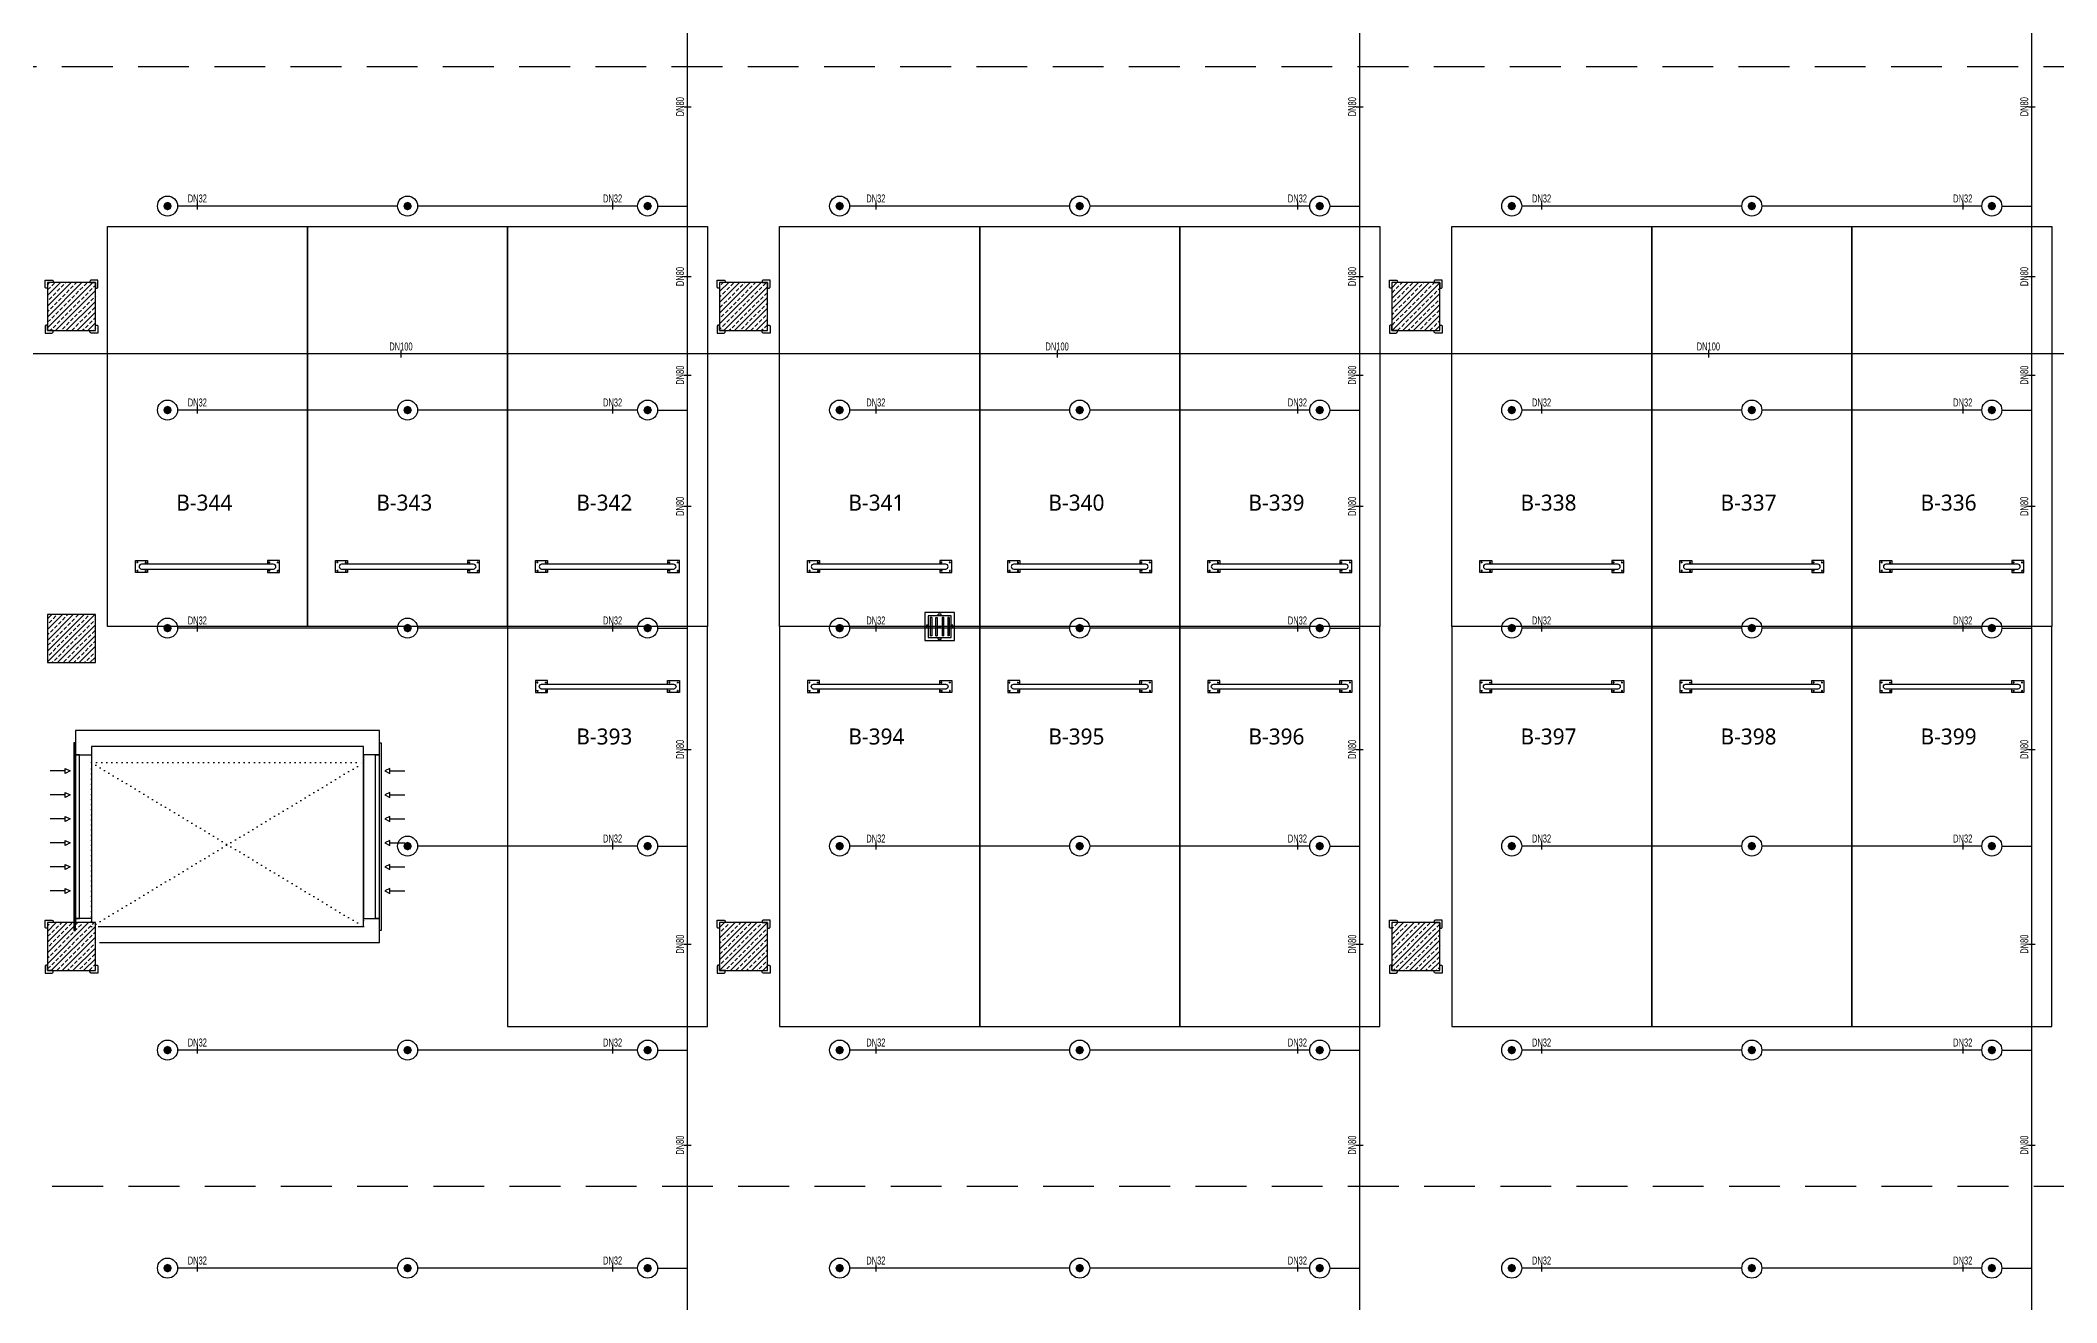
# Model space of a CAD drawing. Header units: millimetres. Extents: x -379292 to 1221486, y 92049 to 447512.
# Drawn here: x 368838 to 394038, y 188169 to 203947 of the extents above; entities that cross this region are included whole.
import ezdxf
from ezdxf.enums import TextEntityAlignment as Align

# ---------------------------------------------------------------- set-up
doc = ezdxf.new("R2010")
doc.units = ezdxf.units.MM
doc.linetypes.add('DOT', pattern=[6.35, 0, -6.35])
doc.linetypes.add('HIDDEN', pattern=[9.525, 6.35, -3.175])
for name, color, linetype in [('-M-YNGN-BORUID', 7, 'Continuous'), ('-M-YNGN-BORUUZUN', 7, 'Continuous'), ('-M-YNGN-BORUYUK', 7, 'Continuous'), ('-M-YNGN-SPR-YUK', 7, 'Continuous'), ('-M-YNGN-ZON4-CAP-', 7, 'Continuous'), ('-M-YNGN-ZON4-SPR-', 7, 'Continuous'), ('04_RAIN INLET', 51, 'Continuous'), ('05_HATCH CONCRETE', 141, 'Continuous'), ('05_HOLE MC', 150, 'Continuous'), ('05_LOUVER', 2, 'Continuous'), ('05_SYMBOL', 2, 'Continuous'), ('05_WALL', 3, 'Continuous'), ('202-A-Y-MahalAd', 141, 'Continuous')]:
    doc.layers.add(name, color=color, linetype=linetype)
doc.layers.add('-M-YNGN-SPR-CAPCIZGI', color=188, linetype='Continuous', plot=False)
doc.layers.add('-M-YNGN-ZON4', color=3, linetype='SP', lineweight=30)
doc.layers.add('A-MENF-POZ', color=137, linetype='Continuous', lineweight=0)
doc.styles.add('CIZGI', font='tahoma.ttf', dxfattribs={"width": 0.8, "oblique": 20})
doc.styles.add('HCAD', font='HCAD.SHX', dxfattribs={"width": 0.8, "height": 0.2})
doc.styles.add('IKT-MD', font='romans.shx', dxfattribs={"width": 0.5, "height": 20})
doc.styles.add('PIPESIZE', font='hcad.shx', dxfattribs={"width": 0.8})
doc.styles.add('SPR-NOT', font='romans.shx')
doc.styles.get("Standard").update_dxf_attribs({"font": 'segoeuil.ttf'})
doc.linetypes.add('SP', pattern='A,2,-0.1,["SP",CIZGI,S=0.14,R=0.2,X=0,Y=-0.07],-0.255', length=2.355)
pattern_1 = [(225, (905000, -3e-07), (67.351921, -67.351921), []), (225, (904932.65, -3e-07), (67.351921, -67.351921), [47.625, -23.8125])]

# ---------------------------------------------------------------- blocks, each defined once
blk = doc.blocks.new('202_Vida')
at = {"color": 0, "linetype": 'ByBlock', "ltscale": 0.2}
for points in [[(1, 0), (-1, 0)], [(0, 1), (0, -1)]]:
    blk.add_lwpolyline(points, dxfattribs=at)
at = {"color": 0, "linetype": 'ByBlock'}
for radius in [0.42, 0.23, 0.155]:
    blk.add_circle((0, 0), radius, dxfattribs=at)
blk = doc.blocks.new('202_Stoper')
at = {"color": 0, "linetype": 'ByBlock'}
for points in [[(-750, -30), (-750, -75), (-900, -75), (-900, 75), (-750, 75), (-750, 30)], [(750, -30), (750, -75), (900, -75), (900, 75), (750, 75), (750, 30)]]:
    blk.add_lwpolyline(points, dxfattribs=at)
blk.add_lwpolyline([(825, -30, 1), (825, 30), (-825, 30, 1), (-825, -30)], format="xyb", close=True, dxfattribs=at)
at = {"color": 0, "linetype": 'ByBlock', "yscale": 10, "zscale": 10, "rotation": 180}
for p, xscale in [((-877, 53), -10), ((-772, 53), 10), ((772, 53), -10), ((877, 53), 10)]:
    blk.add_blockref('202_Vida', p, dxfattribs=dict(at, xscale=xscale))
at = {"color": 0, "linetype": 'ByBlock', "yscale": 10, "zscale": 10}
for p, xscale in [((-877, -52), 10), ((-772, -52), -10), ((772, -52), 10), ((877, -52), -10)]:
    blk.add_blockref('202_Vida', p, dxfattribs=dict(at, xscale=xscale))
blk = doc.blocks.new('202_Mahalblok')
at = {"color": 0, "linetype": 'ByBlock', "flags": 128}
blk.add_lwpolyline([(0, 0), (0, 5000), (2500, 5000), (2500, 0)], close=True, dxfattribs=at)
at = {"color": 252}
blk.add_blockref('202_Stoper', (1250, 750), dxfattribs=at)
at = {"color": 0, "linetype": 'ByBlock', "ltscale": 25}
blk.add_attdef('MAHALNO', text='', height=200, dxfattribs=at).set_placement((1209, 1390), align=Align.BOTTOM_CENTER)
blk = doc.blocks.new('202_Izgara')
at = {"color": 8, "ltscale": 25}
blk.add_circle((0, 0), 0.1, dxfattribs=at)
at = {"layer": '04_RAIN INLET', "color": 8}
for p, q in [((1.85, 1.75), (-1.85, 1.75)), ((-1.85, 1.75), (-1.85, -1.75)), ((1.45, 1.35), (-1.45, 1.35)), ((-1.45, 1.35), (-1.45, -1.35)), ((-1.2, 1.15), (-1.2, -1.15)), ((-1, 1.15), (-1.2, 1.15)), ((-1, 1.15), (-1, -1.15)), ((-0.5, -1.15), (-0.5, 1.15)), ((-0.5, 1.15), (-0.3, 1.15)), ((-0.3, 1.15), (-0.3, -1.15)), ((0.3, 1.15), (0.3, -1.15)), ((0.5, 1.15), (0.3, 1.15)), ((0.5, -1.15), (0.5, 1.15)), ((1, 1.15), (1, -1.15)), ((1.2, 1.15), (1, 1.15)), ((1.2, 1.15), (1.2, -1.15)), ((1.45, -1.35), (1.45, 1.35)), ((1.85, -1.75), (1.85, 1.75)), ((-1.85, -1.75), (1.85, -1.75)), ((-1.45, -1.35), (1.45, -1.35)), ((-1, -1.15), (-1.2, -1.15)), ((-0.5, -1.15), (-0.3, -1.15)), ((0.5, -1.15), (0.3, -1.15)), ((1.2, -1.15), (1, -1.15))]:
    blk.add_line(p, q, dxfattribs=at)
at = {"layer": '04_RAIN INLET', "color": 8, "ltscale": 50}
for p, q in [((-1.45, 0.2), (-1.65, 0.2)), ((0.2, 1.55), (-0.2, 1.55)), ((-0.2, 1.35), (-0.2, 1.55)), ((0.2, 1.35), (0.2, 1.55)), ((1.65, 0.2), (1.45, 0.2)), ((-1.45, -0.2), (-1.65, -0.2)), ((-0.2, -1.55), (-0.2, -1.35)), ((0.2, -1.55), (0.2, -1.35)), ((1.65, -0.2), (1.45, -0.2))]:
    blk.add_line(p, q, dxfattribs=at)
at = {"layer": '04_RAIN INLET', "color": 8, "ltscale": 50, "extrusion": (-2.89798e-21, 1.6744e-09, 1)}
for points in [[(-1.65, 0.2), (-1.65, -0.2)], [(1.65, -0.2), (1.65, 0.2)]]:
    blk.add_lwpolyline(points, dxfattribs=at)
at = {"layer": '04_RAIN INLET', "color": 8, "ltscale": 50, "extrusion": (-2.89798e-21, 1.6744e-09, 1), "elevation": 0}
blk.add_lwpolyline([(-0.2, -1.55), (0.2, -1.55)], dxfattribs=at)
blk = doc.blocks.new('*U69')
at = {"color": 0}
for p, q in [((219.6, 5), (15, 5)), ((15, 5), (15, 0)), ((219.6, 0), (219.6, 5))]:
    blk.add_line(p, q, dxfattribs=at)
for points in [[(234.6, 0), (0, 0), (0, -2), (234.6, -2)], [(219.6, 20), (219.6, 0), (15, 0), (15, 20)]]:
    blk.add_lwpolyline(points, close=True, dxfattribs=at)
for points in [[(35, -13), (31.9, -13), (35, -6.5), (38.1, -13), (35, -13), (35, -31.5)], [(65, -13), (61.9, -13), (65, -6.5), (68.1, -13), (65, -13), (65, -31.5)], [(95, -13), (91.9, -13), (95, -6.5), (98.1, -13), (95, -13), (95, -31.5)], [(125, -13), (121.9, -13), (125, -6.5), (128.1, -13), (125, -13), (125, -31.5)], [(155, -13), (151.9, -13), (155, -6.5), (158.1, -13), (155, -13), (155, -31.5)], [(185, -13), (181.9, -13), (185, -6.5), (188.1, -13), (185, -13), (185, -31.5)]]:
    blk.add_lwpolyline(points, dxfattribs=at)
at = {"layer": 'A-MENF-POZ', "style": 'IKT-MD', "width": 0.5}
blk.add_attdef('MDamper:GEN+YUK', text='', height=10, dxfattribs=at).set_placement((117.3, -55), align=Align.MIDDLE_CENTER)
blk = doc.blocks.new('bariyer')
at = {"color": 8, "ltscale": 25}
blk.add_lwpolyline([(0, -70), (15, -70, 0.414214), (30, -55), (30, 30), (-55, 30, 0.414214), (-70, 15), (-70, 0), (0, 0)], format="xyb", close=True, dxfattribs=at)
blk = doc.blocks.new('OtoParkBodrumKatMimari')
at = {"layer": '05_HATCH CONCRETE'}
h = blk.add_hatch(dxfattribs=at)
h.set_pattern_fill('ANSI33', color=8, scale=15, angle=180, style=0)
h.set_pattern_definition(pattern_1)
h.paths.add_polyline_path([(88400, 100100), (87800, 100100), (87800, 99500), (88400, 99500)])
h = blk.add_hatch(dxfattribs=at)
h.set_pattern_fill('ANSI33', color=8, scale=15, angle=180, style=0)
h.set_pattern_definition(pattern_1)
h.paths.add_polyline_path([(96800, 100100), (96200, 100100), (96200, 99500), (96800, 99500)])
h = blk.add_hatch(dxfattribs=at)
h.set_pattern_fill('ANSI33', color=8, scale=15, angle=180, style=0)
h.set_pattern_definition(pattern_1)
h.paths.add_polyline_path([(105200, 100100), (104600, 100100), (104600, 99500), (105200, 99500)])
h = blk.add_hatch(dxfattribs=at)
h.set_pattern_fill('ANSI33', color=8, scale=15, angle=180, style=0)
h.set_pattern_definition(pattern_1)
h.paths.add_polyline_path([(88400, 95950), (87800, 95950), (87800, 95350), (88400, 95350)])
h = blk.add_hatch(dxfattribs=at)
h.set_pattern_fill('ANSI33', color=8, scale=15, angle=180, style=0)
h.set_pattern_definition(pattern_1)
h.paths.add_polyline_path([(88400, 92100), (87800, 92100), (87800, 91500), (88400, 91500)])
h = blk.add_hatch(dxfattribs=at)
h.set_pattern_fill('ANSI33', color=8, scale=15, angle=180, style=0)
h.set_pattern_definition(pattern_1)
h.paths.add_polyline_path([(96800, 92100), (96200, 92100), (96200, 91500), (96800, 91500)])
h = blk.add_hatch(dxfattribs=at)
h.set_pattern_fill('ANSI33', color=8, scale=15, angle=180, style=0)
h.set_pattern_definition(pattern_1)
h.paths.add_polyline_path([(105200, 92100), (104600, 92100), (104600, 91500), (105200, 91500)])
at = {"color": 5}
for points in [[(88400, 100100), (87800, 100100), (87800, 99500), (88400, 99500)], [(96800, 100100), (96200, 100100), (96200, 99500), (96800, 99500)], [(105200, 100100), (104600, 100100), (104600, 99500), (105200, 99500)], [(88400, 95950), (87800, 95950), (87800, 95350), (88400, 95350)], [(88400, 92100), (87800, 92100), (87800, 91500), (88400, 91500)], [(96800, 92100), (96200, 92100), (96200, 91500), (96800, 91500)], [(105200, 92100), (104600, 92100), (104600, 91500), (105200, 91500)]]:
    blk.add_lwpolyline(points, close=True, dxfattribs=at)
at = {"layer": '05_HOLE MC', "linetype": 'DOT', "ltscale": 10}
for points in [[(88350, 94100), (91750, 92050)], [(88350, 92050), (91750, 94100)]]:
    blk.add_lwpolyline(points, dxfattribs=at)
blk.add_lwpolyline([(88350, 94100), (91750, 94100), (91750, 92050), (88350, 92050)], close=True, dxfattribs=at)
at = {"layer": '05_SYMBOL', "color": 252, "linetype": 'HIDDEN', "ltscale": 100}
blk.add_lwpolyline([(17400, 100800, -0.414214), (19400, 102800), (128500, 102800, -0.414214), (130500, 100800), (130500, 90800, -0.414214), (128500, 88800), (19400, 88800, -0.414214), (17400, 90800), (17400, 100800)], format="xyb", dxfattribs=at)
at = {"layer": '05_WALL', "color": 8, "flags": 128}
for points in [[(88450, 91850), (91950, 91850), (91950, 94500), (88150, 94500), (88150, 92100)], [(88450, 92050), (91750, 92050), (91750, 94300), (88350, 94300), (88350, 92100)]]:
    blk.add_lwpolyline(points, dxfattribs=at)
at = {"layer": '04_RAIN INLET', "xscale": 100, "yscale": 100, "zscale": 100, "rotation": 359.9999999845318}
blk.add_blockref('202_Izgara', (98950, 95800), dxfattribs=at)
at = {"layer": '05_LOUVER', "color": 8, "yscale": 10, "zscale": 10}
for p, xscale, rotation in [((88150, 94347), 10, 270), ((91950, 94347), -10, 89.99999999999997)]:
    blk.add_blockref('*U69', p, dxfattribs=dict(at, xscale=xscale, rotation=rotation))
at = {"layer": '05_SYMBOL', "color": 8, "xscale": -1}
for p in [(87800, 100100), (96200, 100100), (104600, 100100), (87800, 92100), (96200, 92100), (104600, 92100)]:
    blk.add_blockref('bariyer', p, dxfattribs=at)
at = {"layer": '05_SYMBOL', "color": 8}
for p in [(88400, 100100), (96800, 100100), (105200, 100100), (96800, 92100), (105200, 92100)]:
    blk.add_blockref('bariyer', p, dxfattribs=at)
at = {"layer": '05_SYMBOL', "color": 8, "rotation": 180}
for p in [(87800, 99500), (96200, 99500), (104600, 99500), (87800, 91500), (96200, 91500), (104600, 91500)]:
    blk.add_blockref('bariyer', p, dxfattribs=at)
at = {"layer": '05_SYMBOL', "color": 8, "xscale": -1, "rotation": 180}
for p in [(88400, 99500), (96800, 99500), (105200, 99500), (88400, 91500), (96800, 91500), (105200, 91500)]:
    blk.add_blockref('bariyer', p, dxfattribs=at)
at = {"layer": '202-A-Y-MahalAd', "color": 8, "ltscale": 25}
for p, values in [((88550, 95800), {'MAHALNO': 'B-344'}), ((91050, 95800), {'MAHALNO': 'B-343'}), ((93550, 95800), {'MAHALNO': 'B-342'}), ((96950, 95800), {'MAHALNO': 'B-341'}), ((99450, 95800), {'MAHALNO': 'B-340'}), ((101950, 95800), {'MAHALNO': 'B-339'}), ((105350, 95800), {'MAHALNO': 'B-338'}), ((107850, 95800), {'MAHALNO': 'B-337'}), ((110350, 95800), {'MAHALNO': 'B-336'})]:
    blk.add_blockref('202_Mahalblok', p, dxfattribs=at).add_auto_attribs(values)
ref = blk.add_blockref('202_Mahalblok', (93550, 95800), dxfattribs=dict(at, xscale=-1, rotation=180))
ref.add_attrib('MAHALNO', 'B-393', dxfattribs={"layer": '0', "color": 0, "linetype": 'ByBlock', "ltscale": 25, "height": 200}).set_placement((94759, 94267), align=Align.BOTTOM_CENTER)
ref = blk.add_blockref('202_Mahalblok', (96950, 95800), dxfattribs=dict(at, xscale=-1, rotation=180))
ref.add_attrib('MAHALNO', 'B-394', dxfattribs={"layer": '0', "color": 0, "linetype": 'ByBlock', "ltscale": 25, "height": 200}).set_placement((98159, 94267), align=Align.BOTTOM_CENTER)
ref = blk.add_blockref('202_Mahalblok', (99450, 95800), dxfattribs=dict(at, xscale=-1, rotation=180))
ref.add_attrib('MAHALNO', 'B-395', dxfattribs={"layer": '0', "color": 0, "linetype": 'ByBlock', "ltscale": 25, "height": 200}).set_placement((100659, 94267), align=Align.BOTTOM_CENTER)
ref = blk.add_blockref('202_Mahalblok', (101950, 95800), dxfattribs=dict(at, xscale=-1, rotation=180))
ref.add_attrib('MAHALNO', 'B-396', dxfattribs={"layer": '0', "color": 0, "linetype": 'ByBlock', "ltscale": 25, "height": 200}).set_placement((103159, 94267), align=Align.BOTTOM_CENTER)
ref = blk.add_blockref('202_Mahalblok', (105350, 95800), dxfattribs=dict(at, xscale=-1, rotation=180))
ref.add_attrib('MAHALNO', 'B-397', dxfattribs={"layer": '0', "color": 0, "linetype": 'ByBlock', "ltscale": 25, "height": 200}).set_placement((106559, 94267), align=Align.BOTTOM_CENTER)
ref = blk.add_blockref('202_Mahalblok', (107850, 95800), dxfattribs=dict(at, xscale=-1, rotation=180))
ref.add_attrib('MAHALNO', 'B-398', dxfattribs={"layer": '0', "color": 0, "linetype": 'ByBlock', "ltscale": 25, "height": 200}).set_placement((109059, 94267), align=Align.BOTTOM_CENTER)
ref = blk.add_blockref('202_Mahalblok', (110350, 95800), dxfattribs=dict(at, xscale=-1, rotation=180))
ref.add_attrib('MAHALNO', 'B-399', dxfattribs={"layer": '0', "color": 0, "linetype": 'ByBlock', "ltscale": 25, "height": 200}).set_placement((111559, 94267), align=Align.BOTTOM_CENTER)
blk = doc.blocks.new('SP-C-UP-12')
at = {"ltscale": 10}
blk.add_line((0, 0), (0, 0), dxfattribs=at)
at = {"color": 1, "linetype": 'Continuous'}
blk.add_circle((0, 0), 12.5, dxfattribs=at)
at = {"ltscale": 10}
for points in [[(-5.4, 0), (-3.8, 3.8), (-3.8, -3.8), (0, 5.4)], [(-3.8, -3.8), (0, 5.4), (0, -5.4), (3.8, 3.8)], [(0, -5.4), (3.8, 3.8), (3.8, -3.8), (5.4, 0)]]:
    blk.add_solid(points, dxfattribs=at)
at = {"layer": '-M-YNGN-SPR-YUK', "style": 'SPR-NOT', "width": 0.5, "flags": 9}
for tag, p in [('YUK', (0, 17.8)), ('CAP', (0, 14.4)), ('TIP', (0.2, 10.8))]:
    blk.add_attdef(tag, text='', height=2.5, dxfattribs=at).set_placement(p, align=Align.MIDDLE_CENTER)
blk = doc.blocks.new('SPRKL100')
at = {"layer": '-M-YNGN-SPR-CAPCIZGI'}
blk.add_line((0, 0.43), (0, -0.43), dxfattribs=at)
at = {"layer": '-M-YNGN-BORUID', "color": 0, "style": 'HCAD', "width": 0.8, "flags": 1}
blk.add_attdef('DIC', text='', height=0.4, dxfattribs=at).set_placement((0, -1.69), align=Align.CENTER)
at = {"layer": '-M-YNGN-BORUUZUN', "color": 0, "style": 'HCAD', "width": 0.7}
blk.add_attdef('BOY', text='', height=0.8, dxfattribs=at).set_placement((0, -1.08), align=Align.CENTER)
at = {"layer": '-M-YNGN-BORUYUK', "color": 6, "style": 'PIPESIZE', "width": 0.8}
blk.add_attdef('YUK', text='', height=0.5, dxfattribs=at).set_placement((0, 1.87), align=Align.CENTER)
at = {"color": 0, "style": 'PIPESIZE', "width": 0.7}
blk.add_attdef('CAP', text='', height=1, dxfattribs=at).set_placement((0, 0.45), align=Align.CENTER)
blk = doc.blocks.new('A$C69E781E7')
at = {"layer": '-M-YNGN-ZON4', "ltscale": 500}
for p, q in [((-4350.9, -7485.1), (-4350.9, -2137.6)), ((-3510.9, -7485.1), (-3510.9, -2137.6)), ((-2670.9, -7485.1), (-2670.9, -2137.6)), ((-4713.4, -4282.6), (-4988.4, -4282.6)), ((-4413.4, -4282.6), (-4688.4, -4282.6)), ((-4388.4, -4282.6), (-4350.9, -4282.6)), ((-3873.4, -4282.6), (-4148.4, -4282.6)), ((-3573.4, -4282.6), (-3848.4, -4282.6)), ((-3548.4, -4282.6), (-3510.9, -4282.6)), ((-3033.4, -4282.6), (-3308.4, -4282.6)), ((-2733.4, -4282.6), (-3008.4, -4282.6)), ((-2708.4, -4282.6), (-2670.9, -4282.6)), ((-6030.9, -4466.9), (-459.8, -4466.9)), ((-4713.4, -4537.6), (-4988.4, -4537.6)), ((-4413.4, -4537.6), (-4688.4, -4537.6)), ((-4388.4, -4537.6), (-4350.9, -4537.6)), ((-3873.4, -4537.6), (-4148.4, -4537.6)), ((-3573.4, -4537.6), (-3848.4, -4537.6)), ((-3548.4, -4537.6), (-3510.9, -4537.6)), ((-3033.4, -4537.6), (-3308.4, -4537.6)), ((-2733.4, -4537.6), (-3008.4, -4537.6)), ((-2708.4, -4537.6), (-2670.9, -4537.6)), ((-4713.4, -4810.1), (-4988.4, -4810.1)), ((-4413.4, -4810.1), (-4688.4, -4810.1)), ((-4388.4, -4810.1), (-4350.9, -4810.1)), ((-3873.4, -4810.1), (-4148.4, -4810.1)), ((-3573.4, -4810.1), (-3848.4, -4810.1)), ((-3548.4, -4810.1), (-3510.9, -4810.1)), ((-3033.4, -4810.1), (-3308.4, -4810.1)), ((-2733.4, -4810.1), (-3008.4, -4810.1)), ((-2708.4, -4810.1), (-2670.9, -4810.1)), ((-4413.4, -5082.6), (-4688.4, -5082.6)), ((-4388.4, -5082.6), (-4350.9, -5082.6)), ((-3873.4, -5082.6), (-4148.4, -5082.6)), ((-3573.4, -5082.6), (-3848.4, -5082.6)), ((-3548.4, -5082.6), (-3510.9, -5082.6)), ((-3033.4, -5082.6), (-3308.4, -5082.6)), ((-2733.4, -5082.6), (-3008.4, -5082.6)), ((-2708.4, -5082.6), (-2670.9, -5082.6)), ((-4713.4, -5337.6), (-4988.4, -5337.6)), ((-4413.4, -5337.6), (-4688.4, -5337.6)), ((-4388.4, -5337.6), (-4350.9, -5337.6)), ((-3873.4, -5337.6), (-4148.4, -5337.6)), ((-3573.4, -5337.6), (-3848.4, -5337.6)), ((-3548.4, -5337.6), (-3510.9, -5337.6)), ((-3033.4, -5337.6), (-3308.4, -5337.6)), ((-2733.4, -5337.6), (-3008.4, -5337.6)), ((-2708.4, -5337.6), (-2670.9, -5337.6)), ((-4713.4, -5610.1), (-4988.4, -5610.1)), ((-4413.4, -5610.1), (-4688.4, -5610.1)), ((-4388.4, -5610.1), (-4350.9, -5610.1)), ((-3873.4, -5610.1), (-4148.4, -5610.1)), ((-3573.4, -5610.1), (-3848.4, -5610.1)), ((-3548.4, -5610.1), (-3510.9, -5610.1)), ((-3033.4, -5610.1), (-3308.4, -5610.1)), ((-2733.4, -5610.1), (-3008.4, -5610.1)), ((-2708.4, -5610.1), (-2670.9, -5610.1))]:
    blk.add_line(p, q, dxfattribs=at)
at = {"layer": '-M-YNGN-ZON4-CAP-'}
ref = blk.add_blockref('SPRKL100', (-4350.9, -4158.4), dxfattribs=dict(at, xscale=10.00000000000001, yscale=10.00000000000001, zscale=10.00000000000001, rotation=90))
ref.add_attrib('CAP', 'DN80', dxfattribs={"layer": '0', "color": 0, "height": 10, "rotation": 90, "style": 'PIPESIZE', "width": 0.7}).set_placement((-4355.4, -4158.4), align=Align.CENTER)
ref = blk.add_blockref('SPRKL100', (-3510.9, -4158.4), dxfattribs=dict(at, xscale=10.00000000000001, yscale=10.00000000000001, zscale=10.00000000000001, rotation=90))
ref.add_attrib('CAP', 'DN80', dxfattribs={"layer": '0', "color": 0, "height": 10, "rotation": 90, "style": 'PIPESIZE', "width": 0.7}).set_placement((-3515.4, -4158.4), align=Align.CENTER)
ref = blk.add_blockref('SPRKL100', (-2670.9, -4158.4), dxfattribs=dict(at, xscale=10.00000000000001, yscale=10.00000000000001, zscale=10.00000000000001, rotation=90))
ref.add_attrib('CAP', 'DN80', dxfattribs={"layer": '0', "color": 0, "height": 10, "rotation": 90, "style": 'PIPESIZE', "width": 0.7}).set_placement((-2675.4, -4158.4), align=Align.CENTER)
ref = blk.add_blockref('SPRKL100', (-4963.7, -4282.6), dxfattribs=dict(at, xscale=10, yscale=10, zscale=10))
ref.add_attrib('CAP', 'DN32', dxfattribs={"layer": '0', "color": 0, "height": 10, "style": 'PIPESIZE', "width": 0.7}).set_placement((-4963.7, -4278.1), align=Align.CENTER)
ref = blk.add_blockref('SPRKL100', (-4444.7, -4282.6), dxfattribs=dict(at, xscale=10, yscale=10, zscale=10))
ref.add_attrib('CAP', 'DN32', dxfattribs={"layer": '0', "color": 0, "height": 10, "style": 'PIPESIZE', "width": 0.7}).set_placement((-4444.7, -4278.1), align=Align.CENTER)
ref = blk.add_blockref('SPRKL100', (-4115.7, -4282.6), dxfattribs=dict(at, xscale=10, yscale=10, zscale=10))
ref.add_attrib('CAP', 'DN32', dxfattribs={"layer": '0', "color": 0, "height": 10, "style": 'PIPESIZE', "width": 0.7}).set_placement((-4115.7, -4278.1), align=Align.CENTER)
ref = blk.add_blockref('SPRKL100', (-3588.8, -4282.6), dxfattribs=dict(at, xscale=10, yscale=10, zscale=10))
ref.add_attrib('CAP', 'DN32', dxfattribs={"layer": '0', "color": 0, "height": 10, "style": 'PIPESIZE', "width": 0.7}).set_placement((-3588.8, -4278.1), align=Align.CENTER)
ref = blk.add_blockref('SPRKL100', (-3283.7, -4282.6), dxfattribs=dict(at, xscale=10, yscale=10, zscale=10))
ref.add_attrib('CAP', 'DN32', dxfattribs={"layer": '0', "color": 0, "height": 10, "style": 'PIPESIZE', "width": 0.7}).set_placement((-3283.7, -4278.1), align=Align.CENTER)
ref = blk.add_blockref('SPRKL100', (-2757.3, -4282.6), dxfattribs=dict(at, xscale=10, yscale=10, zscale=10))
ref.add_attrib('CAP', 'DN32', dxfattribs={"layer": '0', "color": 0, "height": 10, "style": 'PIPESIZE', "width": 0.7}).set_placement((-2757.3, -4278.1), align=Align.CENTER)
ref = blk.add_blockref('SPRKL100', (-4350.9, -4370.7), dxfattribs=dict(at, xscale=10.00000000000001, yscale=10.00000000000001, zscale=10.00000000000001, rotation=90))
ref.add_attrib('CAP', 'DN80', dxfattribs={"layer": '0', "color": 0, "height": 10, "rotation": 90, "style": 'PIPESIZE', "width": 0.7}).set_placement((-4355.4, -4370.7), align=Align.CENTER)
ref = blk.add_blockref('SPRKL100', (-3510.9, -4370.7), dxfattribs=dict(at, xscale=10.00000000000001, yscale=10.00000000000001, zscale=10.00000000000001, rotation=90))
ref.add_attrib('CAP', 'DN80', dxfattribs={"layer": '0', "color": 0, "height": 10, "rotation": 90, "style": 'PIPESIZE', "width": 0.7}).set_placement((-3515.4, -4370.7), align=Align.CENTER)
ref = blk.add_blockref('SPRKL100', (-2670.9, -4370.7), dxfattribs=dict(at, xscale=10.00000000000001, yscale=10.00000000000001, zscale=10.00000000000001, rotation=90))
ref.add_attrib('CAP', 'DN80', dxfattribs={"layer": '0', "color": 0, "height": 10, "rotation": 90, "style": 'PIPESIZE', "width": 0.7}).set_placement((-2675.4, -4370.7), align=Align.CENTER)
ref = blk.add_blockref('SPRKL100', (-4709.2, -4467.6), dxfattribs=dict(at, xscale=10, yscale=10, zscale=10))
ref.add_attrib('CAP', 'DN100', dxfattribs={"layer": '0', "color": 0, "height": 10, "style": 'PIPESIZE', "width": 0.7}).set_placement((-4709.2, -4463.1), align=Align.CENTER)
ref = blk.add_blockref('SPRKL100', (-3889.1, -4467.6), dxfattribs=dict(at, xscale=10, yscale=10, zscale=10))
ref.add_attrib('CAP', 'DN100', dxfattribs={"layer": '0', "color": 0, "height": 10, "style": 'PIPESIZE', "width": 0.7}).set_placement((-3889.1, -4463.1), align=Align.CENTER)
ref = blk.add_blockref('SPRKL100', (-3075.2, -4467.6), dxfattribs=dict(at, xscale=10, yscale=10, zscale=10))
ref.add_attrib('CAP', 'DN100', dxfattribs={"layer": '0', "color": 0, "height": 10, "style": 'PIPESIZE', "width": 0.7}).set_placement((-3075.2, -4463.1), align=Align.CENTER)
ref = blk.add_blockref('SPRKL100', (-4350.9, -4494), dxfattribs=dict(at, xscale=10.00000000000001, yscale=10.00000000000001, zscale=10.00000000000001, rotation=90))
ref.add_attrib('CAP', 'DN80', dxfattribs={"layer": '0', "color": 0, "height": 10, "rotation": 90, "style": 'PIPESIZE', "width": 0.7}).set_placement((-4355.4, -4494), align=Align.CENTER)
ref = blk.add_blockref('SPRKL100', (-3510.9, -4494), dxfattribs=dict(at, xscale=10.00000000000001, yscale=10.00000000000001, zscale=10.00000000000001, rotation=90))
ref.add_attrib('CAP', 'DN80', dxfattribs={"layer": '0', "color": 0, "height": 10, "rotation": 90, "style": 'PIPESIZE', "width": 0.7}).set_placement((-3515.4, -4494), align=Align.CENTER)
ref = blk.add_blockref('SPRKL100', (-2670.9, -4494), dxfattribs=dict(at, xscale=10.00000000000001, yscale=10.00000000000001, zscale=10.00000000000001, rotation=90))
ref.add_attrib('CAP', 'DN80', dxfattribs={"layer": '0', "color": 0, "height": 10, "rotation": 90, "style": 'PIPESIZE', "width": 0.7}).set_placement((-2675.4, -4494), align=Align.CENTER)
ref = blk.add_blockref('SPRKL100', (-4963.7, -4537.6), dxfattribs=dict(at, xscale=10, yscale=10, zscale=10))
ref.add_attrib('CAP', 'DN32', dxfattribs={"layer": '0', "color": 0, "height": 10, "style": 'PIPESIZE', "width": 0.7}).set_placement((-4963.7, -4533.1), align=Align.CENTER)
ref = blk.add_blockref('SPRKL100', (-4444.7, -4537.6), dxfattribs=dict(at, xscale=10, yscale=10, zscale=10))
ref.add_attrib('CAP', 'DN32', dxfattribs={"layer": '0', "color": 0, "height": 10, "style": 'PIPESIZE', "width": 0.7}).set_placement((-4444.7, -4533.1), align=Align.CENTER)
ref = blk.add_blockref('SPRKL100', (-4115.7, -4537.6), dxfattribs=dict(at, xscale=10, yscale=10, zscale=10))
ref.add_attrib('CAP', 'DN32', dxfattribs={"layer": '0', "color": 0, "height": 10, "style": 'PIPESIZE', "width": 0.7}).set_placement((-4115.7, -4533.1), align=Align.CENTER)
ref = blk.add_blockref('SPRKL100', (-3588.8, -4537.6), dxfattribs=dict(at, xscale=10, yscale=10, zscale=10))
ref.add_attrib('CAP', 'DN32', dxfattribs={"layer": '0', "color": 0, "height": 10, "style": 'PIPESIZE', "width": 0.7}).set_placement((-3588.8, -4533.1), align=Align.CENTER)
ref = blk.add_blockref('SPRKL100', (-3283.7, -4537.6), dxfattribs=dict(at, xscale=10, yscale=10, zscale=10))
ref.add_attrib('CAP', 'DN32', dxfattribs={"layer": '0', "color": 0, "height": 10, "style": 'PIPESIZE', "width": 0.7}).set_placement((-3283.7, -4533.1), align=Align.CENTER)
ref = blk.add_blockref('SPRKL100', (-2757.3, -4537.6), dxfattribs=dict(at, xscale=10, yscale=10, zscale=10))
ref.add_attrib('CAP', 'DN32', dxfattribs={"layer": '0', "color": 0, "height": 10, "style": 'PIPESIZE', "width": 0.7}).set_placement((-2757.3, -4533.1), align=Align.CENTER)
ref = blk.add_blockref('SPRKL100', (-4350.9, -4657.9), dxfattribs=dict(at, xscale=10.00000000000001, yscale=10.00000000000001, zscale=10.00000000000001, rotation=90))
ref.add_attrib('CAP', 'DN80', dxfattribs={"layer": '0', "color": 0, "height": 10, "rotation": 90, "style": 'PIPESIZE', "width": 0.7}).set_placement((-4355.4, -4657.9), align=Align.CENTER)
ref = blk.add_blockref('SPRKL100', (-3510.9, -4657.9), dxfattribs=dict(at, xscale=10.00000000000001, yscale=10.00000000000001, zscale=10.00000000000001, rotation=90))
ref.add_attrib('CAP', 'DN80', dxfattribs={"layer": '0', "color": 0, "height": 10, "rotation": 90, "style": 'PIPESIZE', "width": 0.7}).set_placement((-3515.4, -4657.9), align=Align.CENTER)
ref = blk.add_blockref('SPRKL100', (-2670.9, -4657.9), dxfattribs=dict(at, xscale=10.00000000000001, yscale=10.00000000000001, zscale=10.00000000000001, rotation=90))
ref.add_attrib('CAP', 'DN80', dxfattribs={"layer": '0', "color": 0, "height": 10, "rotation": 90, "style": 'PIPESIZE', "width": 0.7}).set_placement((-2675.4, -4657.9), align=Align.CENTER)
ref = blk.add_blockref('SPRKL100', (-4963.7, -4810.1), dxfattribs=dict(at, xscale=10, yscale=10, zscale=10))
ref.add_attrib('CAP', 'DN32', dxfattribs={"layer": '0', "color": 0, "height": 10, "style": 'PIPESIZE', "width": 0.7}).set_placement((-4963.7, -4805.6), align=Align.CENTER)
ref = blk.add_blockref('SPRKL100', (-4444.7, -4810.1), dxfattribs=dict(at, xscale=10, yscale=10, zscale=10))
ref.add_attrib('CAP', 'DN32', dxfattribs={"layer": '0', "color": 0, "height": 10, "style": 'PIPESIZE', "width": 0.7}).set_placement((-4444.7, -4805.6), align=Align.CENTER)
ref = blk.add_blockref('SPRKL100', (-4115.7, -4810.1), dxfattribs=dict(at, xscale=10, yscale=10, zscale=10))
ref.add_attrib('CAP', 'DN32', dxfattribs={"layer": '0', "color": 0, "height": 10, "style": 'PIPESIZE', "width": 0.7}).set_placement((-4115.7, -4805.6), align=Align.CENTER)
ref = blk.add_blockref('SPRKL100', (-3588.8, -4810.1), dxfattribs=dict(at, xscale=10, yscale=10, zscale=10))
ref.add_attrib('CAP', 'DN32', dxfattribs={"layer": '0', "color": 0, "height": 10, "style": 'PIPESIZE', "width": 0.7}).set_placement((-3588.8, -4805.6), align=Align.CENTER)
ref = blk.add_blockref('SPRKL100', (-3283.7, -4810.1), dxfattribs=dict(at, xscale=10, yscale=10, zscale=10))
ref.add_attrib('CAP', 'DN32', dxfattribs={"layer": '0', "color": 0, "height": 10, "style": 'PIPESIZE', "width": 0.7}).set_placement((-3283.7, -4805.6), align=Align.CENTER)
ref = blk.add_blockref('SPRKL100', (-2757.3, -4810.1), dxfattribs=dict(at, xscale=10, yscale=10, zscale=10))
ref.add_attrib('CAP', 'DN32', dxfattribs={"layer": '0', "color": 0, "height": 10, "style": 'PIPESIZE', "width": 0.7}).set_placement((-2757.3, -4805.6), align=Align.CENTER)
ref = blk.add_blockref('SPRKL100', (-4350.9, -4961.7), dxfattribs=dict(at, xscale=10.00000000000001, yscale=10.00000000000001, zscale=10.00000000000001, rotation=90))
ref.add_attrib('CAP', 'DN80', dxfattribs={"layer": '0', "color": 0, "height": 10, "rotation": 90, "style": 'PIPESIZE', "width": 0.7}).set_placement((-4355.4, -4961.7), align=Align.CENTER)
ref = blk.add_blockref('SPRKL100', (-3510.9, -4961.7), dxfattribs=dict(at, xscale=10.00000000000001, yscale=10.00000000000001, zscale=10.00000000000001, rotation=90))
ref.add_attrib('CAP', 'DN80', dxfattribs={"layer": '0', "color": 0, "height": 10, "rotation": 90, "style": 'PIPESIZE', "width": 0.7}).set_placement((-3515.4, -4961.7), align=Align.CENTER)
ref = blk.add_blockref('SPRKL100', (-2670.9, -4961.7), dxfattribs=dict(at, xscale=10.00000000000001, yscale=10.00000000000001, zscale=10.00000000000001, rotation=90))
ref.add_attrib('CAP', 'DN80', dxfattribs={"layer": '0', "color": 0, "height": 10, "rotation": 90, "style": 'PIPESIZE', "width": 0.7}).set_placement((-2675.4, -4961.7), align=Align.CENTER)
ref = blk.add_blockref('SPRKL100', (-4444.7, -5082.6), dxfattribs=dict(at, xscale=10, yscale=10, zscale=10))
ref.add_attrib('CAP', 'DN32', dxfattribs={"layer": '0', "color": 0, "height": 10, "style": 'PIPESIZE', "width": 0.7}).set_placement((-4444.7, -5078.1), align=Align.CENTER)
ref = blk.add_blockref('SPRKL100', (-4115.7, -5082.6), dxfattribs=dict(at, xscale=10, yscale=10, zscale=10))
ref.add_attrib('CAP', 'DN32', dxfattribs={"layer": '0', "color": 0, "height": 10, "style": 'PIPESIZE', "width": 0.7}).set_placement((-4115.7, -5078.1), align=Align.CENTER)
ref = blk.add_blockref('SPRKL100', (-3588.8, -5082.6), dxfattribs=dict(at, xscale=10, yscale=10, zscale=10))
ref.add_attrib('CAP', 'DN32', dxfattribs={"layer": '0', "color": 0, "height": 10, "style": 'PIPESIZE', "width": 0.7}).set_placement((-3588.8, -5078.1), align=Align.CENTER)
ref = blk.add_blockref('SPRKL100', (-3283.7, -5082.6), dxfattribs=dict(at, xscale=10, yscale=10, zscale=10))
ref.add_attrib('CAP', 'DN32', dxfattribs={"layer": '0', "color": 0, "height": 10, "style": 'PIPESIZE', "width": 0.7}).set_placement((-3283.7, -5078.1), align=Align.CENTER)
ref = blk.add_blockref('SPRKL100', (-2757.3, -5082.6), dxfattribs=dict(at, xscale=10, yscale=10, zscale=10))
ref.add_attrib('CAP', 'DN32', dxfattribs={"layer": '0', "color": 0, "height": 10, "style": 'PIPESIZE', "width": 0.7}).set_placement((-2757.3, -5078.1), align=Align.CENTER)
ref = blk.add_blockref('SPRKL100', (-4350.9, -5205.2), dxfattribs=dict(at, xscale=10.00000000000001, yscale=10.00000000000001, zscale=10.00000000000001, rotation=90))
ref.add_attrib('CAP', 'DN80', dxfattribs={"layer": '0', "color": 0, "height": 10, "rotation": 90, "style": 'PIPESIZE', "width": 0.7}).set_placement((-4355.4, -5205.2), align=Align.CENTER)
ref = blk.add_blockref('SPRKL100', (-3510.9, -5205.2), dxfattribs=dict(at, xscale=10.00000000000001, yscale=10.00000000000001, zscale=10.00000000000001, rotation=90))
ref.add_attrib('CAP', 'DN80', dxfattribs={"layer": '0', "color": 0, "height": 10, "rotation": 90, "style": 'PIPESIZE', "width": 0.7}).set_placement((-3515.4, -5205.2), align=Align.CENTER)
ref = blk.add_blockref('SPRKL100', (-2670.9, -5205.2), dxfattribs=dict(at, xscale=10.00000000000001, yscale=10.00000000000001, zscale=10.00000000000001, rotation=90))
ref.add_attrib('CAP', 'DN80', dxfattribs={"layer": '0', "color": 0, "height": 10, "rotation": 90, "style": 'PIPESIZE', "width": 0.7}).set_placement((-2675.4, -5205.2), align=Align.CENTER)
ref = blk.add_blockref('SPRKL100', (-4963.7, -5337.6), dxfattribs=dict(at, xscale=10, yscale=10, zscale=10))
ref.add_attrib('CAP', 'DN32', dxfattribs={"layer": '0', "color": 0, "height": 10, "style": 'PIPESIZE', "width": 0.7}).set_placement((-4963.7, -5333.1), align=Align.CENTER)
ref = blk.add_blockref('SPRKL100', (-4444.7, -5337.6), dxfattribs=dict(at, xscale=10, yscale=10, zscale=10))
ref.add_attrib('CAP', 'DN32', dxfattribs={"layer": '0', "color": 0, "height": 10, "style": 'PIPESIZE', "width": 0.7}).set_placement((-4444.7, -5333.1), align=Align.CENTER)
ref = blk.add_blockref('SPRKL100', (-4115.7, -5337.6), dxfattribs=dict(at, xscale=10, yscale=10, zscale=10))
ref.add_attrib('CAP', 'DN32', dxfattribs={"layer": '0', "color": 0, "height": 10, "style": 'PIPESIZE', "width": 0.7}).set_placement((-4115.7, -5333.1), align=Align.CENTER)
ref = blk.add_blockref('SPRKL100', (-3588.8, -5337.6), dxfattribs=dict(at, xscale=10, yscale=10, zscale=10))
ref.add_attrib('CAP', 'DN32', dxfattribs={"layer": '0', "color": 0, "height": 10, "style": 'PIPESIZE', "width": 0.7}).set_placement((-3588.8, -5333.1), align=Align.CENTER)
ref = blk.add_blockref('SPRKL100', (-3283.7, -5337.6), dxfattribs=dict(at, xscale=10, yscale=10, zscale=10))
ref.add_attrib('CAP', 'DN32', dxfattribs={"layer": '0', "color": 0, "height": 10, "style": 'PIPESIZE', "width": 0.7}).set_placement((-3283.7, -5333.1), align=Align.CENTER)
ref = blk.add_blockref('SPRKL100', (-2757.3, -5337.6), dxfattribs=dict(at, xscale=10, yscale=10, zscale=10))
ref.add_attrib('CAP', 'DN32', dxfattribs={"layer": '0', "color": 0, "height": 10, "style": 'PIPESIZE', "width": 0.7}).set_placement((-2757.3, -5333.1), align=Align.CENTER)
ref = blk.add_blockref('SPRKL100', (-4350.9, -5456.4), dxfattribs=dict(at, xscale=10.00000000000001, yscale=10.00000000000001, zscale=10.00000000000001, rotation=90))
ref.add_attrib('CAP', 'DN80', dxfattribs={"layer": '0', "color": 0, "height": 10, "rotation": 90, "style": 'PIPESIZE', "width": 0.7}).set_placement((-4355.4, -5456.4), align=Align.CENTER)
ref = blk.add_blockref('SPRKL100', (-3510.9, -5456.4), dxfattribs=dict(at, xscale=10.00000000000001, yscale=10.00000000000001, zscale=10.00000000000001, rotation=90))
ref.add_attrib('CAP', 'DN80', dxfattribs={"layer": '0', "color": 0, "height": 10, "rotation": 90, "style": 'PIPESIZE', "width": 0.7}).set_placement((-3515.4, -5456.4), align=Align.CENTER)
ref = blk.add_blockref('SPRKL100', (-2670.9, -5456.4), dxfattribs=dict(at, xscale=10.00000000000001, yscale=10.00000000000001, zscale=10.00000000000001, rotation=90))
ref.add_attrib('CAP', 'DN80', dxfattribs={"layer": '0', "color": 0, "height": 10, "rotation": 90, "style": 'PIPESIZE', "width": 0.7}).set_placement((-2675.4, -5456.4), align=Align.CENTER)
ref = blk.add_blockref('SPRKL100', (-4963.7, -5610.1), dxfattribs=dict(at, xscale=10, yscale=10, zscale=10))
ref.add_attrib('CAP', 'DN32', dxfattribs={"layer": '0', "color": 0, "height": 10, "style": 'PIPESIZE', "width": 0.7}).set_placement((-4963.7, -5605.6), align=Align.CENTER)
ref = blk.add_blockref('SPRKL100', (-4444.7, -5610.1), dxfattribs=dict(at, xscale=10, yscale=10, zscale=10))
ref.add_attrib('CAP', 'DN32', dxfattribs={"layer": '0', "color": 0, "height": 10, "style": 'PIPESIZE', "width": 0.7}).set_placement((-4444.7, -5605.6), align=Align.CENTER)
ref = blk.add_blockref('SPRKL100', (-4115.7, -5610.1), dxfattribs=dict(at, xscale=10, yscale=10, zscale=10))
ref.add_attrib('CAP', 'DN32', dxfattribs={"layer": '0', "color": 0, "height": 10, "style": 'PIPESIZE', "width": 0.7}).set_placement((-4115.7, -5605.6), align=Align.CENTER)
ref = blk.add_blockref('SPRKL100', (-3588.8, -5610.1), dxfattribs=dict(at, xscale=10, yscale=10, zscale=10))
ref.add_attrib('CAP', 'DN32', dxfattribs={"layer": '0', "color": 0, "height": 10, "style": 'PIPESIZE', "width": 0.7}).set_placement((-3588.8, -5605.6), align=Align.CENTER)
ref = blk.add_blockref('SPRKL100', (-3283.7, -5610.1), dxfattribs=dict(at, xscale=10, yscale=10, zscale=10))
ref.add_attrib('CAP', 'DN32', dxfattribs={"layer": '0', "color": 0, "height": 10, "style": 'PIPESIZE', "width": 0.7}).set_placement((-3283.7, -5605.6), align=Align.CENTER)
ref = blk.add_blockref('SPRKL100', (-2757.3, -5610.1), dxfattribs=dict(at, xscale=10, yscale=10, zscale=10))
ref.add_attrib('CAP', 'DN32', dxfattribs={"layer": '0', "color": 0, "height": 10, "style": 'PIPESIZE', "width": 0.7}).set_placement((-2757.3, -5605.6), align=Align.CENTER)
at = {"layer": '-M-YNGN-ZON4-SPR-'}
for p in [(-5000.9, -4282.6), (-4700.9, -4282.6), (-4400.9, -4282.6), (-4160.9, -4282.6), (-3860.9, -4282.6), (-3560.9, -4282.6), (-3320.9, -4282.6), (-3020.9, -4282.6), (-2720.9, -4282.6), (-5000.9, -4537.6), (-4700.9, -4537.6), (-4400.9, -4537.6), (-4160.9, -4537.6), (-3860.9, -4537.6), (-3560.9, -4537.6), (-3320.9, -4537.6), (-3020.9, -4537.6), (-2720.9, -4537.6), (-5000.9, -4810.1), (-4700.9, -4810.1), (-4400.9, -4810.1), (-4160.9, -4810.1), (-3860.9, -4810.1), (-3560.9, -4810.1), (-3320.9, -4810.1), (-3020.9, -4810.1), (-2720.9, -4810.1), (-4700.9, -5082.6), (-4400.9, -5082.6), (-4160.9, -5082.6), (-3860.9, -5082.6), (-3560.9, -5082.6), (-3320.9, -5082.6), (-3020.9, -5082.6), (-2720.9, -5082.6), (-5000.9, -5337.6), (-4700.9, -5337.6), (-4400.9, -5337.6), (-4160.9, -5337.6), (-3860.9, -5337.6), (-3560.9, -5337.6), (-3320.9, -5337.6), (-3020.9, -5337.6), (-2720.9, -5337.6), (-5000.9, -5610.1), (-4700.9, -5610.1), (-4400.9, -5610.1), (-4160.9, -5610.1), (-3860.9, -5610.1), (-3560.9, -5610.1), (-3320.9, -5610.1), (-3020.9, -5610.1), (-2720.9, -5610.1)]:
    blk.add_blockref('SP-C-UP-12', p, dxfattribs=at)

msp = doc.modelspace()

# ---------------------------------------------------------------- block references
at = {"color": 8}
msp.add_blockref('OtoParkBodrumKatMimari', (281127.6, 100818.8), dxfattribs=at)

# ---------------------------------------------------------------- next in the draw order: block references
at = {"layer": '-M-YNGN-ZON4', "ltscale": 25, "xscale": 10, "yscale": 10, "zscale": 10}
msp.add_blockref('A$C69E781E7', (420436.6, 244701.5), dxfattribs=at)

doc.saveas('drawing.dxf')
